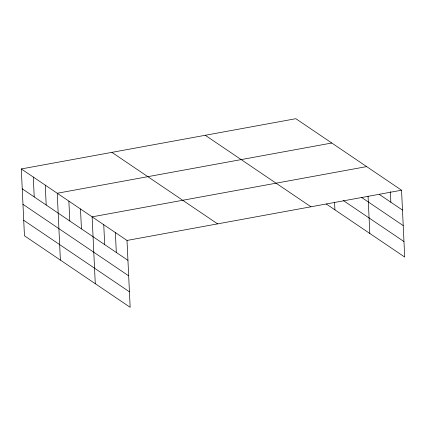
<?xml version="1.0" encoding="UTF-8"?>
<svg xmlns="http://www.w3.org/2000/svg" width="426" height="426" viewBox="0 0 426 426"><rect width="100%" height="100%" fill="white"/><g stroke="black" fill="none" stroke-linecap="round" stroke-linejoin="round"><path stroke-width="0.64" d="M21.3 168.941L127.007 240.45L130.159 307.3L24.452 235.791L21.3 168.941L295.841 118.7L401.548 190.209L404.7 257.059L326.22 203.969M331.779 143.014L57.238 193.255L60.391 260.105M366.664 166.609L92.123 216.855L95.275 283.705M127.007 240.45L401.548 190.209M379.231 194.362L402.485 210.093M361.461 197.345L403.214 225.594M343.186 200.444L403.97 241.563M205.241 135.276L310.948 206.791M111.9 152.359L217.606 223.874M22.237 188.825L127.944 260.339M22.967 204.326L128.673 275.835M23.723 220.29L129.429 291.805M390.36 191.62L390.855 202.228M368.059 196.184L369.816 233.459M334.57 202.11L334.932 209.864M115.377 232.585L116.314 252.474M103.752 224.72L104.689 244.604M80.498 208.985L81.435 228.874M68.868 201.12L69.805 221.009M45.262 185.15L46.2 205.034M33.281 177.046L34.218 196.929"/></g></svg>
